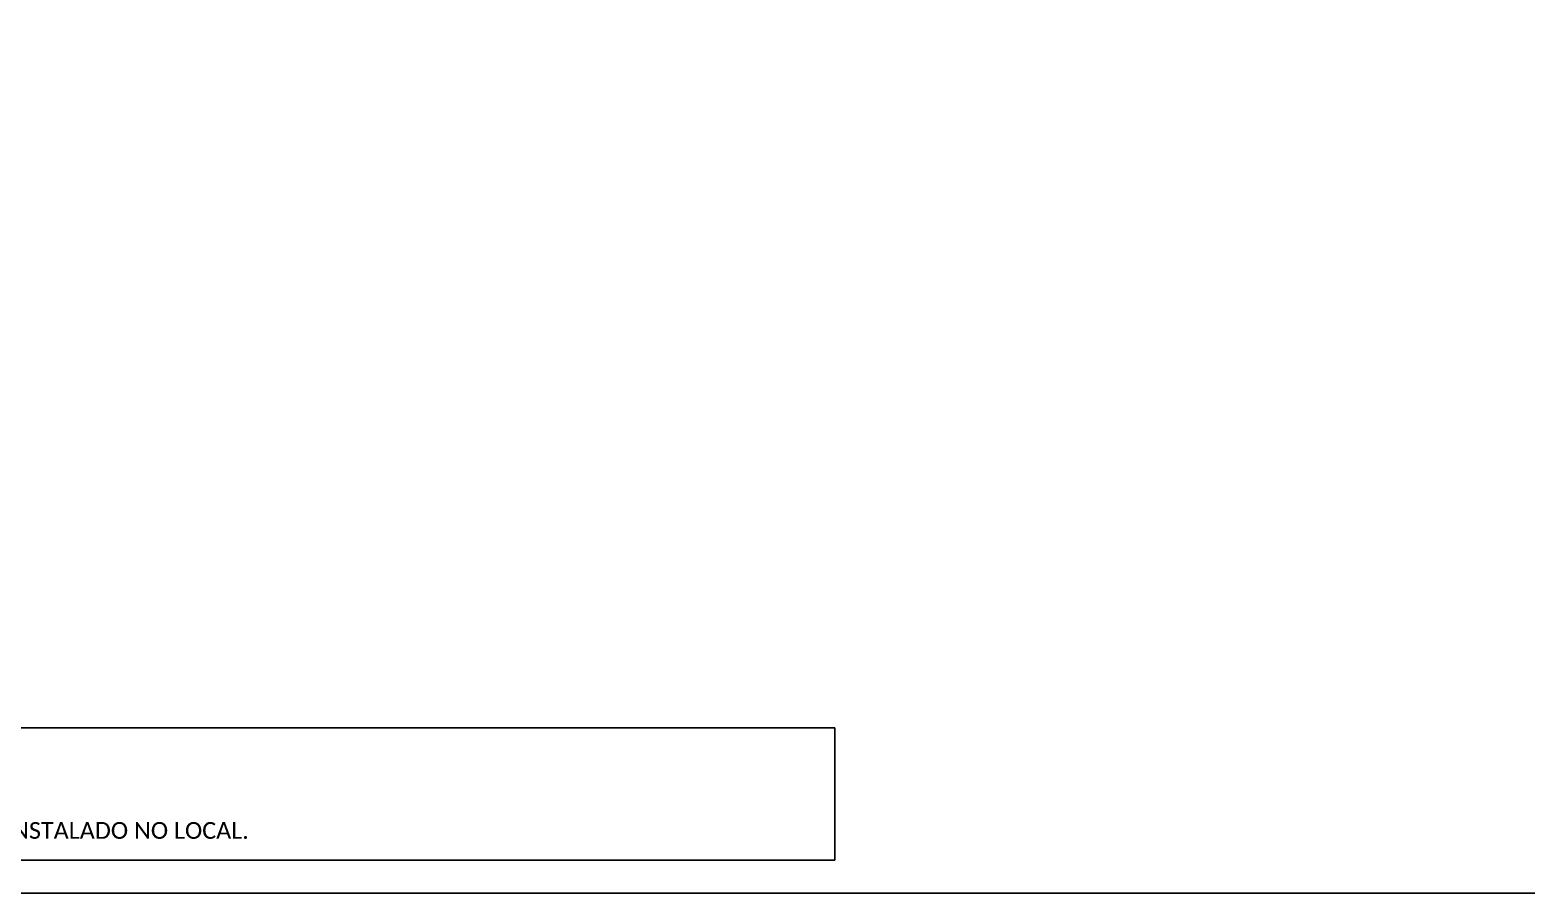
# Model space of a CAD drawing. Header units: millimetres. Extents: x 3188 to 4026, y 157 to 751.
# Drawn here: x 3331.9 to 3600.2, y 156.8 to 311.5 of the extents above; entities that cross this region are included whole.
import ezdxf

# ---------------------------------------------------------------- set-up
doc = ezdxf.new("R2010")
doc.units = ezdxf.units.MM
doc.header["$LTSCALE"] = 0.1
doc.header["$MEASUREMENT"] = 0
doc.styles.add('WMF-Calibri0', font='calibri.ttf')

msp = doc.modelspace()

# ---------------------------------------------------------------- linework, layer by layer
at = {"color": 0}
for p, q in [((3194.4, 186.38), (3476.26, 186.38)), ((3476.26, 186.38), (3476.26, 162.67)), ((3476.26, 162.67), (3194.4, 162.67))]:
    msp.add_line(p, q, dxfattribs=at)
msp.add_lwpolyline([(3187.9, 156.77), (4026.46, 156.77), (4026.46, 750.77), (3187.9, 750.77)], close=True)

# ---------------------------------------------------------------- texts
at = {"insert": (3195.59, 179.5), "char_height": 3, "width": 309.1, "attachment_point": 1, "style": 'WMF-Calibri0'}
msp.add_mtext('PROJETO RISER NÃO ENCONTRADO.\\PPROJETO ELABORADO PELO SISTEMA NETWIN.\\PVERIFICAR DISPONIBILIDADE DE FIBRAS VAGAS NO CASO DE RISER JÁ INSTALADO NO LOCAL.', dxfattribs=at)

doc.saveas('drawing.dxf')
